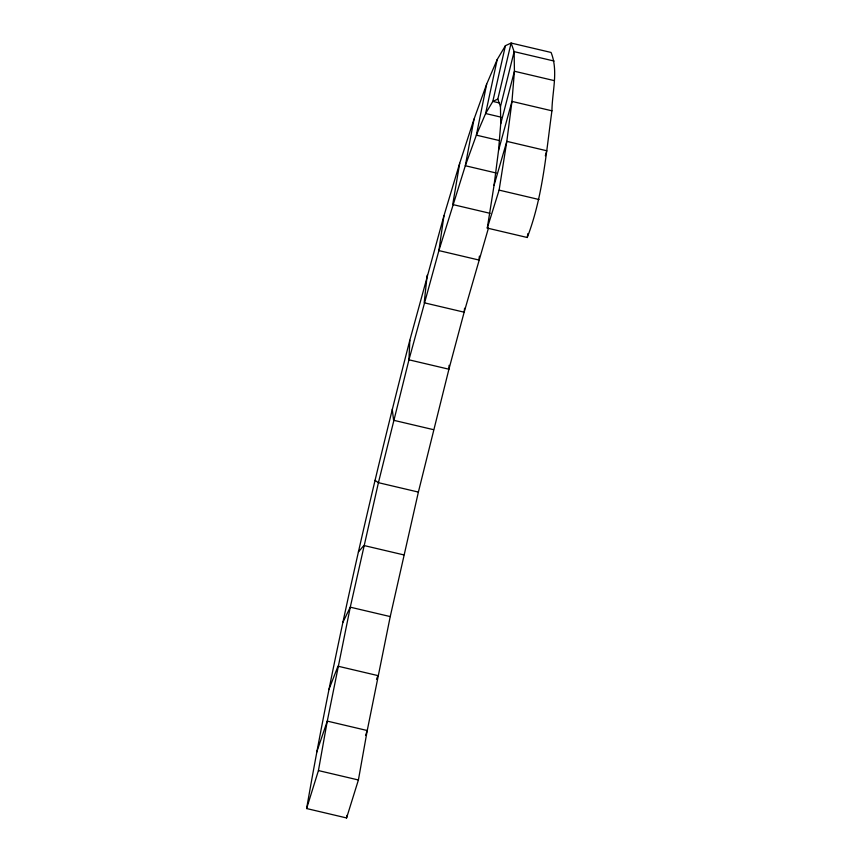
<?xml version="1.0" encoding="UTF-8"?>
<svg xmlns="http://www.w3.org/2000/svg" width="861" height="861" viewBox="0 0 861 861"><rect width="100%" height="100%" fill="white"/><g stroke="black" fill="none" stroke-linecap="round" stroke-linejoin="round"><path stroke-width="1.29" d="M500.467 106.613L497.819 99.08L511.111 43.05L514.135 51.638L500.467 106.613L500.725 123.823L498.562 150.266L494.053 185.309L487.283 228.09L527.255 237.496C542.796 196.954 546.068 153.462 551.923 110.811C552.192 91.6 558.498 70.936 551.072 52.456L511.111 43.05L505.418 45.698L497.206 59.517L486.659 84.163L474.056 119.033L459.699 163.267L443.942 215.777L409.814 340.278L408.953 359.812L378.42 482.677L350.276 607.177L327.277 721.109L318.43 770.573L306.613 808.544L346.574 817.95L358.402 779.98L367.238 730.526L390.237 616.584L418.381 492.083L448.925 369.218L464.154 312.188L488.467 228.014M449.098 365.312L448.925 369.218L408.953 359.812L438.895 250.594L465.317 165.732L476.37 135.145L485.615 113.523L492.826 101.404L505.418 45.698M427.174 275.262L424.193 302.781L464.154 312.188L464.585 308.26M443.942 215.777L438.895 250.594L478.867 260.011L479.426 256.137M487.283 228.09L499.111 190.12L506.817 141.355L511.961 101.404L514.426 71.248L514.135 51.638L554.097 61.045M527.255 237.496L527.868 233.611M459.699 163.267L452.725 204.541L490.103 213.334M306.613 808.544C334.1 651.034 370.004 495.097 409.814 340.278M346.574 817.95L347.048 815.324M474.056 119.033L465.317 165.732L496.259 173.018M486.659 84.163L476.37 135.145L499.574 140.612M497.206 59.517L485.615 113.523L501.08 117.171M500.725 123.823L514.426 71.248L554.387 80.654M498.562 150.266L511.961 101.404L551.923 110.811M494.053 185.309L506.817 141.355L546.778 150.761L545.314 155.787M316.687 752.159L327.277 721.109L367.238 730.526L365.548 735.488M328.891 689.564L337.975 666.199L377.936 675.605L376.505 679.297M342.915 622.266L350.276 607.177L390.237 616.584M358.402 551.955L363.869 545.497L403.831 554.904M497.819 99.08L492.826 101.404L499.272 102.922M499.111 190.12L539.072 199.526M433.535 429.671L393.574 420.265L392.272 409.201M418.381 492.083L378.42 482.677L374.998 480.341M318.43 770.573L358.402 779.98"/></g></svg>
